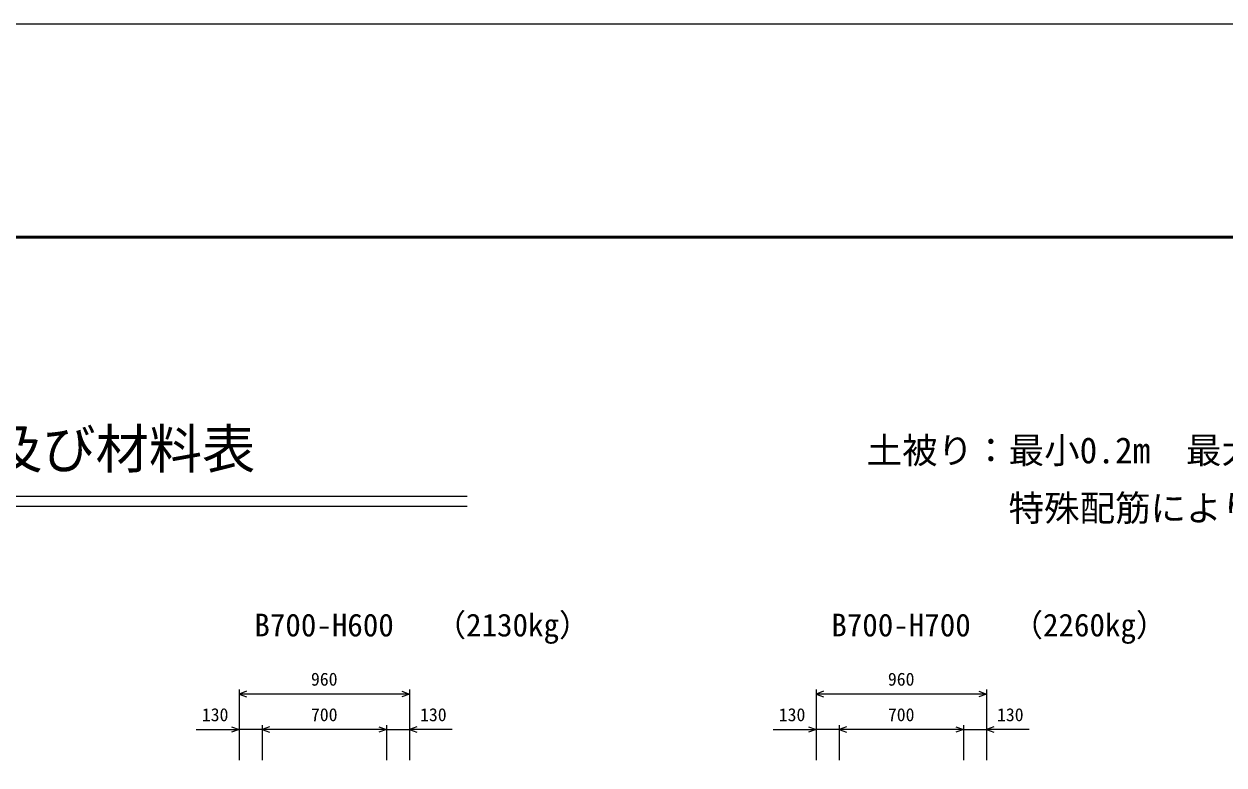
# Model space of a CAD drawing. Units: millimetres, scale not verified. Extents: x -50400 to 50400, y -17820 to 17820.
# Drawn here: x 27718 to 34478, y 13649 to 17820 of the extents above; entities that cross this region are included whole.
import ezdxf
from ezdxf.enums import TextEntityAlignment as Align

# ---------------------------------------------------------------- set-up
doc = ezdxf.new("R2010")
doc.units = ezdxf.units.MM
doc.header["$LTSCALE"] = 60
for name, color, linetype, lineweight in [('0-0_DIM', 7, 'Continuous', 25), ('0-1_Defpoints', 5, 'Continuous', 25), ('0-7_TXT', 7, 'Continuous', 25), ('0-8_WAKU', 3, 'Continuous', 25)]:
    doc.layers.add(name, color=color, linetype=linetype, lineweight=lineweight)
doc.styles.add('ＭＳ ゴシック', font='')
doc.styles.get('ＭＳ ゴシック').set_extended_font_data('MS Gothic')

msp = doc.modelspace()

# ---------------------------------------------------------------- linework, layer by layer
at = {"layer": '0-0_DIM'}
for p, q in [((28929.98, 14073.78), (28929.98, 13676.89)), ((29889.98, 14073.78), (29889.98, 13676.89)), ((32179.98, 14073.78), (32179.98, 13676.89)), ((33139.98, 14073.78), (33139.98, 13676.89)), ((29889.98, 14048.78), (28929.98, 14048.78)), ((33139.98, 14048.78), (32179.98, 14048.78)), ((29059.98, 13873.78), (29059.98, 13676.89)), ((29759.98, 13873.78), (29759.98, 13676.89)), ((32309.98, 13873.78), (32309.98, 13676.89)), ((33009.98, 13873.78), (33009.98, 13676.89)), ((28689.24, 13848.78), (28929.98, 13848.78)), ((29059.98, 13848.78), (28929.98, 13848.78)), ((29759.98, 13848.78), (29059.98, 13848.78)), ((29759.98, 13848.78), (29889.98, 13848.78)), ((30130.73, 13848.78), (29889.98, 13848.78)), ((31939.24, 13848.78), (32179.98, 13848.78)), ((32309.98, 13848.78), (32179.98, 13848.78)), ((33009.98, 13848.78), (32309.98, 13848.78)), ((33009.98, 13848.78), (33139.98, 13848.78)), ((33380.73, 13848.78), (33139.98, 13848.78))]:
    msp.add_line(p, q, dxfattribs=at)
for points in [[(28972.27, 14064.17), (28929.98, 14048.78), (28972.27, 14033.39)], [(29847.7, 14064.17), (29889.98, 14048.78), (29847.7, 14033.39)], [(32222.27, 14064.17), (32179.98, 14048.78), (32222.27, 14033.39)], [(33097.7, 14064.17), (33139.98, 14048.78), (33097.7, 14033.39)], [(28887.7, 13864.17), (28929.98, 13848.78), (28887.7, 13833.39)], [(29102.27, 13864.17), (29059.98, 13848.78), (29102.27, 13833.39)], [(29717.7, 13864.17), (29759.98, 13848.78), (29717.7, 13833.39)], [(29932.27, 13864.17), (29889.98, 13848.78), (29932.27, 13833.39)], [(32137.7, 13864.17), (32179.98, 13848.78), (32137.7, 13833.39)], [(32352.27, 13864.17), (32309.98, 13848.78), (32352.27, 13833.39)], [(32967.7, 13864.17), (33009.98, 13848.78), (32967.7, 13833.39)], [(33182.27, 13864.17), (33139.98, 13848.78), (33182.27, 13833.39)]]:
    msp.add_lwpolyline(points, dxfattribs=at)
at = {"layer": '0-1_Defpoints'}
msp.add_lwpolyline([(0, -17820), (50400, -17820), (50400, 17820), (0, 17820)], close=True, dxfattribs=at)
at = {"layer": '0-7_TXT'}
for p, q in [((20184.91, 15163.18), (30215.09, 15163.18)), ((20184.91, 15105.58), (30215.09, 15105.58))]:
    msp.add_line(p, q, dxfattribs=at)
at = {"layer": '0-8_WAKU', "lineweight": 50}
msp.add_lwpolyline([(1200, -16620), (49200, -16620), (49200, 16620), (1200, 16620)], close=True, dxfattribs=at)

# ---------------------------------------------------------------- texts
at = {"layer": '0-0_DIM', "style": 'ＭＳ ゴシック'}
for s, p in [('960', (29334.98, 14073.78)), ('960', (32584.98, 14073.78)), ('130', (28720.34, 13873.78)), ('700', (29334.98, 13873.78)), ('130', (29949.62, 13873.78)), ('130', (31970.34, 13873.78)), ('700', (32584.98, 13873.78)), ('130', (33199.62, 13873.78))]:
    msp.add_text(s, height=73.31, dxfattribs=at).set_placement(p, align=Align.BOTTOM_LEFT)
at = {"layer": '0-7_TXT', "style": 'ＭＳ ゴシック'}
for s, height, p in [('ボックスカルバート T-25（協会型）\u3000断面図及び材料表', 219.9, (21375, 15253.18)), ('土被り：最小0.2m\u3000最大3.0m', 146.6, (32465.05, 15303.18)), ('\u3000\u3000\u3000\u3000特殊配筋により、すべてのサイズにおいて土被り0mも可能です。', 146.6, (32465.05, 14978.18)), ('B700-H600', 128.3, (29016.23, 14334.39)), ('（2130kg）', 128.3, (30033.57, 14334.39)), ('B700-H700', 128.3, (32266.23, 14334.39)), ('（2260kg）', 128.3, (33283.57, 14334.39))]:
    msp.add_text(s, height=height, dxfattribs=at).set_placement(p, align=Align.BOTTOM_LEFT)

doc.saveas('drawing.dxf')
